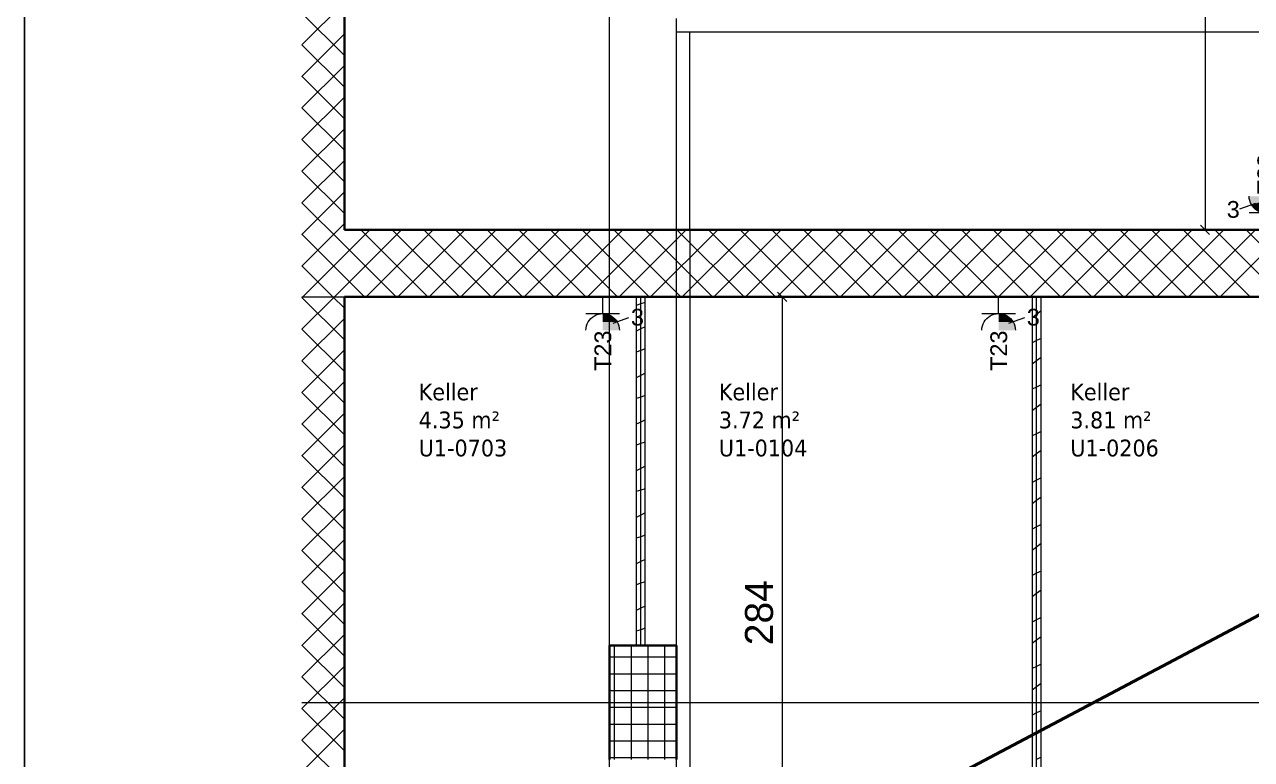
# Model space of a CAD drawing. Extents: x -1132 to 613, y -179 to 712.
# Drawn here: x -1132.4 to -1022.7, y 326.3 to 392 of the extents above; entities that cross this region are included whole.
import ezdxf
from ezdxf.lldxf.tags import DXFTag

# ---------------------------------------------------------------- set-up
doc = ezdxf.new("R2010")
doc.units = 0
doc.layers.get('0').update_dxf_attribs({"lineweight": 13})
for name, color, linetype, lineweight in [('A-AREA-____-IDEN', 7, 'Continuous', 5), ('A-FLOR-____-OVHD', 7, 'Strichpunkt - Fein', 9), ('A-WALL-____-MCUT', 7, 'Continuous', 35), ('A-WALL-____-PATT', 7, 'Continuous', 35), ('A-WALL-FNSH-MCUT', 7, 'Continuous', 35), ('S-COLS-____-MCUT', 7, 'Continuous', 35), ('S-COLS-____-OTLN', 7, 'Continuous', 9), ('S-GRID-____-OTLN', 7, 'Continuous', 5)]:
    doc.layers.add(name, color=color, linetype=linetype, lineweight=lineweight)
for name, color, linetype, lineweight, true_color in [('EL01_VVV_Mass', 7, 'Continuous', 13, 0xb2b200), ('EL01_WAN_Kraft', 1, 'Continuous', 13, 0xff0000), ('X_Geometrie', 3, 'Continuous', 50, 0x00ff00)]:
    doc.layers.add(name, color=color, linetype=linetype, lineweight=lineweight, true_color=true_color)
doc.styles.get("Standard").update_dxf_attribs({"font": 'arial.ttf'})
tags = doc.linetypes.add('_Rasterlinie_', pattern=[0.375, 0.2, -0.05, 0.075, -0.05]).pattern_tags.tags
tags[10:11] = [DXFTag(74, 4), DXFTag(75, 0), DXFTag(340, '0'), DXFTag(46, 1.0), DXFTag(50, 0.0), DXFTag(44, 0.0), DXFTag(45, 0.0)]
tags[8:9] = [DXFTag(74, 4), DXFTag(75, 0), DXFTag(340, '0'), DXFTag(46, 1.0), DXFTag(50, 0.0), DXFTag(44, 0.0), DXFTag(45, 0.0)]
tags[6:7] = [DXFTag(74, 4), DXFTag(75, 0), DXFTag(340, '0'), DXFTag(46, 1.0), DXFTag(50, 0.0), DXFTag(44, 0.0), DXFTag(45, 0.0)]
tags[4:5] = [DXFTag(74, 4), DXFTag(75, 0), DXFTag(340, '0'), DXFTag(46, 1.0), DXFTag(50, 0.0), DXFTag(44, 0.0), DXFTag(45, 0.0)]
tags = doc.linetypes.add('Strichpunkt - Fein', pattern=[0.2, 0.1, -0.05, 0, -0.05]).pattern_tags.tags
tags[10:11] = [DXFTag(74, 4), DXFTag(75, 0), DXFTag(340, '0'), DXFTag(46, 1.0), DXFTag(50, 0.0), DXFTag(44, 0.0), DXFTag(45, 0.0)]
tags[8:9] = [DXFTag(74, 4), DXFTag(75, 0), DXFTag(340, '0'), DXFTag(46, 1.0), DXFTag(50, 0.0), DXFTag(44, 0.0), DXFTag(45, 0.0)]
tags[6:7] = [DXFTag(74, 4), DXFTag(75, 0), DXFTag(340, '0'), DXFTag(46, 1.0), DXFTag(50, 0.0), DXFTag(44, 0.0), DXFTag(45, 0.0)]
tags[4:5] = [DXFTag(74, 4), DXFTag(75, 0), DXFTag(340, '0'), DXFTag(46, 1.0), DXFTag(50, 0.0), DXFTag(44, 0.0), DXFTag(45, 0.0)]

# ---------------------------------------------------------------- blocks, each defined once
blk = doc.blocks.new('Referenz-A0UNPDE96I', base_point=(-1115.89, -117.37))
at = {"layer": 'A-FLOR-____-OVHD', "color": 0, "linetype": 'Strichpunkt - Fein', "ltscale": 0.13}
for p, q in [((-1074.11, 57.13), (-1074.11, 392.58)), ((-1074.11, 298.88), (-1074.11, 392.58)), ((-1074.11, 391.38), (-970.51, 391.38)), ((-1072.91, 373.68), (-1072.91, 391.38)), ((-1072.91, 373.68), (-1072.91, -106.42))]:
    blk.add_line(p, q, dxfattribs=at)
at = {"layer": 'A-WALL-____-MCUT', "color": 0, "linetype": 'Continuous', "ltscale": 0.35}
for p, q in [((-1103.81, 373.68), (-1103.81, 498.95)), ((-970.51, 373.68), (-1103.81, 373.68)), ((-1103.81, 367.68), (-971.51, 367.68)), ((-1103.81, 298.88), (-1103.81, 367.68))]:
    blk.add_line(p, q, dxfattribs=at)
at = {"layer": 'A-WALL-____-MCUT', "color": 0, "linetype": 'Continuous', "lineweight": 9, "ltscale": 0.13}
for p, q in [((-1107.61, 367.68), (-1103.81, 367.68)), ((-1077.31, 336.48), (-1077.31, 367.68)), ((-1041.91, 323.68), (-1041.91, 367.68))]:
    blk.add_line(p, q, dxfattribs=at)
at = {"layer": 'A-WALL-____-PATT', "color": 0, "linetype": 'Continuous', "lineweight": 9, "ltscale": 0.13}
for p, q in [((-1107.61, 390.23), (-1103.81, 394.03)), ((-1103.81, 389.27), (-1107.61, 393.07)), ((-1107.61, 387.4), (-1103.81, 391.2)), ((-1103.81, 386.45), (-1107.61, 390.24)), ((-1107.61, 384.58), (-1103.81, 388.37)), ((-1103.81, 383.62), (-1107.61, 387.42)), ((-1107.61, 381.75), (-1103.81, 385.54)), ((-1103.81, 380.79), (-1107.61, 384.59)), ((-1107.61, 378.92), (-1103.81, 382.72)), ((-1103.81, 377.96), (-1107.61, 381.76)), ((-1107.61, 376.09), (-1103.81, 379.89)), ((-1103.81, 375.13), (-1107.61, 378.93)), ((-1107.61, 373.26), (-1103.81, 377.06)), ((-1103.81, 372.3), (-1107.61, 376.1)), ((-1107.61, 370.43), (-1103.81, 374.23)), ((-1103.81, 369.48), (-1107.61, 373.27)), ((-1103.81, 371.4), (-1101.54, 373.68)), ((-1103.81, 368.57), (-1098.71, 373.68)), ((-1096.36, 367.68), (-1102.36, 373.68)), ((-1101.88, 367.68), (-1095.88, 373.68)), ((-1093.53, 367.68), (-1099.53, 373.68)), ((-1099.05, 367.68), (-1093.05, 373.68)), ((-1090.7, 367.68), (-1096.7, 373.68)), ((-1096.23, 367.68), (-1090.23, 373.68)), ((-1087.88, 367.68), (-1093.88, 373.68)), ((-1093.4, 367.68), (-1087.4, 373.68)), ((-1085.05, 367.68), (-1091.05, 373.68)), ((-1090.57, 367.68), (-1084.57, 373.68)), ((-1082.22, 367.68), (-1088.22, 373.68)), ((-1087.74, 367.68), (-1081.74, 373.68)), ((-1079.39, 367.68), (-1085.39, 373.68)), ((-1084.91, 367.68), (-1078.91, 373.68)), ((-1076.56, 367.68), (-1082.56, 373.68)), ((-1082.08, 367.68), (-1076.08, 373.68)), ((-1073.73, 367.68), (-1079.73, 373.68)), ((-1079.25, 367.68), (-1073.25, 373.68)), ((-1070.9, 367.68), (-1076.9, 373.68)), ((-1076.43, 367.68), (-1070.43, 373.68)), ((-1068.08, 367.68), (-1074.08, 373.68)), ((-1073.6, 367.68), (-1067.6, 373.68)), ((-1065.25, 367.68), (-1071.25, 373.68)), ((-1070.77, 367.68), (-1064.77, 373.68)), ((-1062.42, 367.68), (-1068.42, 373.68)), ((-1067.94, 367.68), (-1061.94, 373.68)), ((-1059.59, 367.68), (-1065.59, 373.68)), ((-1065.11, 367.68), (-1059.11, 373.68)), ((-1056.76, 367.68), (-1062.76, 373.68)), ((-1062.28, 367.68), (-1056.28, 373.68)), ((-1053.93, 367.68), (-1059.93, 373.68)), ((-1059.46, 367.68), (-1053.46, 373.68)), ((-1051.11, 367.68), (-1057.11, 373.68)), ((-1056.63, 367.68), (-1050.63, 373.68)), ((-1048.28, 367.68), (-1054.28, 373.68)), ((-1053.8, 367.68), (-1047.8, 373.68)), ((-1045.45, 367.68), (-1051.45, 373.68)), ((-1050.97, 367.68), (-1044.97, 373.68)), ((-1042.62, 367.68), (-1048.62, 373.68)), ((-1048.14, 367.68), (-1042.14, 373.68)), ((-1039.79, 367.68), (-1045.79, 373.68)), ((-1045.31, 367.68), (-1039.31, 373.68)), ((-1036.96, 367.68), (-1042.96, 373.68)), ((-1042.49, 367.68), (-1036.49, 373.68)), ((-1034.14, 367.68), (-1040.14, 373.68)), ((-1039.66, 367.68), (-1033.66, 373.68)), ((-1031.31, 367.68), (-1037.31, 373.68)), ((-1036.83, 367.68), (-1030.83, 373.68)), ((-1028.48, 367.68), (-1034.48, 373.68)), ((-1034, 367.68), (-1028, 373.68)), ((-1025.65, 367.68), (-1031.65, 373.68)), ((-1031.17, 367.68), (-1025.17, 373.68)), ((-1022.82, 367.68), (-1028.82, 373.68)), ((-1028.34, 367.68), (-1022.34, 373.68)), ((-1019.99, 367.68), (-1025.99, 373.68)), ((-1025.51, 367.68), (-1019.51, 373.68)), ((-1017.16, 367.68), (-1023.16, 373.68)), ((-1099.19, 367.68), (-1103.81, 372.3)), ((-1107.54, 367.68), (-1103.81, 371.4)), ((-1104.85, 367.68), (-1107.61, 370.44)), ((-1102.02, 367.68), (-1103.81, 369.48)), ((-1107.61, 367.61), (-1107.54, 367.68)), ((-1107.61, 364.78), (-1104.71, 367.68)), ((-1103.81, 363.82), (-1107.61, 367.62)), ((-1103.81, 366.65), (-1104.85, 367.68)), ((-1104.71, 367.68), (-1103.81, 368.57)), ((-1077.31, 367.04), (-1077.71, 366.9)), ((-1076.91, 367.17), (-1077.31, 367.04)), ((-1107.61, 361.95), (-1103.81, 365.75)), ((-1041.91, 366.11), (-1042.31, 365.81)), ((-1041.51, 366.41), (-1041.91, 366.11)), ((-1103.81, 360.99), (-1107.61, 364.79)), ((-1077.31, 364.8), (-1077.71, 364.6)), ((-1076.91, 365), (-1077.31, 364.8)), ((-1041.91, 363.76), (-1042.31, 363.56)), ((-1041.51, 363.96), (-1041.91, 363.76)), ((-1107.61, 359.12), (-1103.81, 362.92)), ((-1077.31, 362.87), (-1077.71, 362.74)), ((-1076.91, 363.01), (-1077.31, 362.87)), ((-1041.51, 362.25), (-1041.91, 361.95)), ((-1103.81, 358.16), (-1107.61, 361.96)), ((-1041.91, 361.95), (-1042.31, 361.65)), ((-1107.61, 356.29), (-1103.81, 360.09)), ((-1077.31, 360.64), (-1077.71, 360.44)), ((-1076.91, 360.84), (-1077.31, 360.64)), ((-1103.81, 355.33), (-1107.61, 359.13)), ((-1076.91, 358.84), (-1077.31, 358.71)), ((-1041.91, 359.6), (-1042.31, 359.4)), ((-1041.51, 359.8), (-1041.91, 359.6)), ((-1077.31, 358.71), (-1077.71, 358.58)), ((-1041.91, 357.78), (-1042.31, 357.48)), ((-1041.51, 358.08), (-1041.91, 357.78)), ((-1107.61, 353.46), (-1103.81, 357.26)), ((-1076.91, 356.67), (-1077.31, 356.47)), ((-1103.81, 352.5), (-1107.61, 356.3)), ((-1077.31, 356.47), (-1077.71, 356.27)), ((-1041.51, 355.63), (-1041.91, 355.43)), ((-1107.61, 350.63), (-1103.81, 354.43)), ((-1077.31, 354.54), (-1077.71, 354.41)), ((-1076.91, 354.68), (-1077.31, 354.54)), ((-1041.91, 355.43), (-1042.31, 355.23)), ((-1103.81, 349.68), (-1107.61, 353.47)), ((-1041.91, 353.62), (-1042.31, 353.32)), ((-1041.51, 353.92), (-1041.91, 353.62)), ((-1077.31, 352.31), (-1077.71, 352.11)), ((-1076.91, 352.51), (-1077.31, 352.31)), ((-1107.61, 347.81), (-1103.81, 351.6)), ((-1041.91, 351.27), (-1042.31, 351.07)), ((-1041.51, 351.47), (-1041.91, 351.27)), ((-1103.81, 346.85), (-1107.61, 350.65)), ((-1077.31, 350.38), (-1077.71, 350.25)), ((-1076.91, 350.51), (-1077.31, 350.38)), ((-1041.91, 349.45), (-1042.31, 349.15)), ((-1041.51, 349.75), (-1041.91, 349.45)), ((-1107.61, 344.98), (-1103.81, 348.78)), ((-1103.81, 344.02), (-1107.61, 347.82)), ((-1077.31, 348.14), (-1077.71, 347.94)), ((-1076.91, 348.34), (-1077.31, 348.14)), ((-1041.91, 347.1), (-1042.31, 346.9)), ((-1041.51, 347.3), (-1041.91, 347.1)), ((-1107.61, 342.15), (-1103.81, 345.95)), ((-1077.31, 346.21), (-1077.71, 346.08)), ((-1076.91, 346.35), (-1077.31, 346.21)), ((-1103.81, 341.19), (-1107.61, 344.99)), ((-1041.91, 345.29), (-1042.31, 344.99)), ((-1041.51, 345.59), (-1041.91, 345.29)), ((-1077.31, 343.98), (-1077.71, 343.78)), ((-1076.91, 344.18), (-1077.31, 343.98)), ((-1107.61, 339.32), (-1103.81, 343.12)), ((-1041.91, 342.94), (-1042.31, 342.74)), ((-1041.51, 343.14), (-1041.91, 342.94)), ((-1103.81, 338.36), (-1107.61, 342.16)), ((-1077.31, 342.05), (-1077.71, 341.92)), ((-1076.91, 342.18), (-1077.31, 342.05)), ((-1041.51, 341.42), (-1041.91, 341.12)), ((-1107.61, 336.49), (-1103.81, 340.29)), ((-1041.91, 341.12), (-1042.31, 340.82)), ((-1103.81, 335.53), (-1107.61, 339.33)), ((-1077.31, 339.81), (-1077.71, 339.61)), ((-1076.91, 340.01), (-1077.31, 339.81)), ((-1076.91, 338.02), (-1077.31, 337.89)), ((-1041.91, 338.77), (-1042.31, 338.57)), ((-1041.51, 338.97), (-1041.91, 338.77)), ((-1107.61, 333.66), (-1103.81, 337.46)), ((-1077.31, 337.89), (-1077.71, 337.75)), ((-1041.91, 336.96), (-1042.31, 336.66)), ((-1041.51, 337.26), (-1041.91, 336.96)), ((-1103.81, 332.71), (-1107.61, 336.5)), ((-1041.51, 334.81), (-1041.91, 334.61)), ((-1107.61, 330.84), (-1103.81, 334.63)), ((-1103.81, 329.88), (-1107.61, 333.67)), ((-1041.91, 334.61), (-1042.31, 334.41)), ((-1041.91, 332.79), (-1042.31, 332.49)), ((-1041.51, 333.09), (-1041.91, 332.79)), ((-1107.61, 328.01), (-1103.81, 331.8)), ((-1103.81, 327.05), (-1107.61, 330.85)), ((-1041.91, 330.44), (-1042.31, 330.24)), ((-1041.51, 330.64), (-1041.91, 330.44)), ((-1107.61, 325.18), (-1103.81, 328.98)), ((-1041.91, 328.63), (-1042.31, 328.33)), ((-1041.51, 328.93), (-1041.91, 328.63)), ((-1103.81, 324.22), (-1107.61, 328.02)), ((-1041.51, 326.48), (-1041.91, 326.28))]:
    blk.add_line(p, q, dxfattribs=at)
at = {"layer": 'A-WALL-FNSH-MCUT', "color": 0, "linetype": 'Continuous', "lineweight": 9, "ltscale": 0.13}
for p, q in [((-1077.71, 367.68), (-1077.71, 336.48)), ((-1076.91, 336.48), (-1076.91, 367.68)), ((-1042.31, 367.68), (-1042.31, 323.68)), ((-1041.51, 323.68), (-1041.51, 367.68)), ((-1077.71, 336.48), (-1076.91, 336.48))]:
    blk.add_line(p, q, dxfattribs=at)
at = {"layer": 'S-COLS-____-MCUT', "color": 0, "linetype": 'Continuous', "ltscale": 0.35}
for p, q in [((-1074.11, 336.48), (-1080.11, 336.48)), ((-1080.11, 336.48), (-1080.11, 326.28)), ((-1074.11, 326.28), (-1074.11, 336.48))]:
    blk.add_line(p, q, dxfattribs=at)
at = {"layer": 'S-COLS-____-OTLN', "color": 0, "linetype": 'Continuous', "ltscale": 0.13}
for p, q in [((-1079.65, 326.28), (-1079.65, 336.48)), ((-1078.15, 326.28), (-1078.15, 336.48)), ((-1076.65, 326.28), (-1076.65, 336.48)), ((-1075.15, 326.28), (-1075.15, 336.48)), ((-1080.11, 335.45), (-1074.11, 335.45)), ((-1080.11, 333.95), (-1074.11, 333.95)), ((-1080.11, 332.45), (-1074.11, 332.45)), ((-1080.11, 330.95), (-1074.11, 330.95)), ((-1080.11, 329.45), (-1074.11, 329.45)), ((-1080.11, 327.95), (-1074.11, 327.95)), ((-1080.11, 326.45), (-1074.11, 326.45))]:
    blk.add_line(p, q, dxfattribs=at)
at = {"layer": 'S-GRID-____-OTLN', "color": 0, "linetype": '_Rasterlinie_', "ltscale": 0.13}
for p, q in [((-1080.11, -113.6), (-1080.11, 631.48)), ((-1107.61, 331.38), (119.38, 331.38))]:
    blk.add_line(p, q, dxfattribs=at)
at = {"layer": 'X_Geometrie', "color": 0, "linetype": 'Continuous', "ltscale": 0.5}
blk.add_line((-1098.75, 298.6), (-969.47, 367.04), dxfattribs=at)
at = {"layer": 'A-AREA-____-IDEN', "color": 0, "linetype": 'Continuous', "ltscale": 0.13, "char_height": 1.5, "attachment_point": 1}
for s, insert in [('{\\W0.9;\\fVerdana;Keller}', (-1097.17, 359.92)), ('{\\W0.9;\\fVerdana;Keller}', (-1070.33, 359.92)), ('{\\W0.9;\\fVerdana;Keller}', (-1038.9, 359.92)), ('{\\W0.9;\\fVerdana;4.35 m²}', (-1097.17, 357.41)), ('{\\W0.9;\\fVerdana;3.72 m²}', (-1070.33, 357.41)), ('{\\W0.9;\\fVerdana;3.81 m²}', (-1038.9, 357.41)), ('{\\W0.9;\\fVerdana;U1-0703}', (-1097.17, 354.9)), ('{\\W0.9;\\fVerdana;U1-0104}', (-1070.33, 354.9)), ('{\\W0.9;\\fVerdana;U1-0206}', (-1038.9, 354.9))]:
    blk.add_mtext(s, dxfattribs=dict(at, insert=insert))
blk = doc.blocks.new('Steckdose T23_ AP_ 3-fach-A0UNPE016I', base_point=(-1046.81, 361.05))
at = {"color": 0, "lineweight": -2}
for p, q in [((-1045.31, 366.18), (-1045.31, 367.68)), ((-1046.81, 366.18), (-1043.81, 366.18)), ((-1046.7, 365.25), (-1046.61, 365.43)), ((-1046.61, 365.43), (-1046.5, 365.59)), ((-1046.5, 365.59), (-1046.37, 365.74)), ((-1046.37, 365.74), (-1046.23, 365.87)), ((-1046.23, 365.87), (-1046.06, 365.98)), ((-1046.06, 365.98), (-1045.89, 366.06)), ((-1045.89, 366.06), (-1045.7, 366.13)), ((-1045.7, 366.13), (-1045.51, 366.17)), ((-1045.51, 366.17), (-1045.31, 366.18)), ((-1045.31, 366.18), (-1045.12, 366.17)), ((-1045.12, 366.17), (-1044.92, 366.13)), ((-1044.92, 366.13), (-1044.74, 366.06)), ((-1044.74, 366.06), (-1044.56, 365.98)), ((-1044.56, 365.98), (-1044.4, 365.87)), ((-1044.4, 365.87), (-1044.25, 365.74)), ((-1044.39, 365.32), (-1042.97, 365.83)), ((-1044.25, 365.74), (-1044.12, 365.59)), ((-1044.12, 365.59), (-1044.01, 365.43)), ((-1044.01, 365.43), (-1043.93, 365.25)), ((-1046.81, 364.68), (-1046.8, 364.87)), ((-1046.8, 364.87), (-1046.76, 365.07)), ((-1046.76, 365.07), (-1046.7, 365.25)), ((-1043.93, 365.25), (-1043.86, 365.07)), ((-1043.86, 365.07), (-1043.83, 364.87)), ((-1043.83, 364.87), (-1043.81, 364.68))]:
    blk.add_line(p, q, dxfattribs=at)
for points in [[(-1045.31, 366.13), (-1044.92, 366.13), (-1045.31, 366.18)], [(-1045.31, 365.98), (-1044.56, 365.98), (-1045.31, 366.13)], [(-1044.56, 365.98), (-1045.31, 366.13), (-1044.92, 366.13)], [(-1045.31, 365.74), (-1044.25, 365.74), (-1045.31, 365.98)], [(-1044.25, 365.74), (-1045.31, 365.98), (-1044.56, 365.98)], [(-1045.31, 365.43), (-1044.01, 365.43), (-1045.31, 365.74)], [(-1044.01, 365.43), (-1045.31, 365.74), (-1044.25, 365.74)], [(-1045.31, 365.07), (-1043.86, 365.07), (-1045.31, 365.43)], [(-1043.86, 365.07), (-1045.31, 365.43), (-1044.01, 365.43)], [(-1045.31, 364.68), (-1043.81, 364.68), (-1045.31, 365.07)], [(-1043.81, 364.68), (-1045.31, 365.07), (-1043.86, 365.07)]]:
    blk.add_solid(points, dxfattribs=at)
at = {"color": 0, "lineweight": -2, "insert": (-1042.79, 366.61), "char_height": 1.5, "attachment_point": 1}
blk.add_mtext('{\\fArial;3}', dxfattribs=at)
at = {"color": 0, "lineweight": -2, "insert": (-1046.05, 361.05), "char_height": 1.5, "attachment_point": 1, "rotation": 90}
blk.add_mtext('{\\fArial;T23}', dxfattribs=at)
blk = doc.blocks.new('Maß-A0UNPET76I', base_point=(-1103.81, 310.46))
at = {"color": 0, "lineweight": -2}
for p, q in [((-1063.65, 367.68), (-1103.81, 367.68)), ((-1065.07, 368.09), (-1064.24, 367.26)), ((-1064.65, 310.88), (-1064.65, 367.68)), ((-1065.65, 310.88), (-1057.84, 310.88)), ((-1065.07, 311.29), (-1064.24, 310.46))]:
    blk.add_line(p, q, dxfattribs=at)
at = {"color": 0, "lineweight": -2, "insert": (-1067.99, 336.5), "char_height": 2.5, "attachment_point": 1, "rotation": 90}
blk.add_mtext('{\\fArial;284}', dxfattribs=at)
blk = doc.blocks.new('Maß-A0UNPF716I', base_point=(-1030.19, 373.26))
at = {"color": 0, "lineweight": -2}
for p, q in [((-1027.85, 427.08), (-1015.46, 427.08)), ((-1026.44, 426.66), (-1027.27, 427.49)), ((-1026.85, 427.08), (-1026.85, 373.68)), ((-1027.85, 373.68), (-970.51, 373.68)), ((-1026.44, 373.26), (-1027.27, 374.09))]:
    blk.add_line(p, q, dxfattribs=at)
at = {"color": 0, "lineweight": -2, "insert": (-1030.19, 397.59), "char_height": 2.5, "attachment_point": 1, "rotation": 90}
blk.add_mtext('{\\fArial;267}', dxfattribs=at)
blk = doc.blocks.new('Steckdose T23_ AP_ 3-fach-A0UNPFER6I', base_point=(-1024.91, 373.68))
at = {"color": 0, "lineweight": -2}
for p, q in [((-1022.9, 376.48), (-1022.91, 376.68)), ((-1022.86, 376.29), (-1022.9, 376.48)), ((-1019.93, 376.48), (-1019.96, 376.29)), ((-1019.91, 376.68), (-1019.93, 376.48)), ((-1022.34, 376.03), (-1023.76, 375.52)), ((-1022.8, 376.1), (-1022.86, 376.29)), ((-1022.71, 375.93), (-1022.8, 376.1)), ((-1022.6, 375.77), (-1022.71, 375.93)), ((-1022.47, 375.62), (-1022.6, 375.77)), ((-1022.33, 375.49), (-1022.47, 375.62)), ((-1022.16, 375.38), (-1022.33, 375.49)), ((-1021.99, 375.29), (-1022.16, 375.38)), ((-1021.8, 375.23), (-1021.99, 375.29)), ((-1020.84, 375.29), (-1021.02, 375.23)), ((-1020.66, 375.38), (-1020.84, 375.29)), ((-1020.5, 375.49), (-1020.66, 375.38)), ((-1020.35, 375.62), (-1020.5, 375.49)), ((-1020.22, 375.77), (-1020.35, 375.62)), ((-1020.11, 375.93), (-1020.22, 375.77)), ((-1020.03, 376.1), (-1020.11, 375.93)), ((-1019.96, 376.29), (-1020.03, 376.1)), ((-1019.91, 375.18), (-1022.91, 375.18)), ((-1021.61, 375.19), (-1021.8, 375.23)), ((-1021.41, 375.18), (-1021.61, 375.19)), ((-1021.22, 375.19), (-1021.41, 375.18)), ((-1021.41, 375.18), (-1021.41, 373.68)), ((-1021.02, 375.23), (-1021.22, 375.19))]:
    blk.add_line(p, q, dxfattribs=at)
for points in [[(-1022.86, 376.29), (-1021.41, 376.68), (-1022.91, 376.68)], [(-1021.41, 376.29), (-1022.86, 376.29), (-1021.41, 376.68)], [(-1022.71, 375.93), (-1021.41, 376.29), (-1022.86, 376.29)], [(-1021.41, 375.93), (-1022.71, 375.93), (-1021.41, 376.29)], [(-1022.47, 375.62), (-1021.41, 375.93), (-1022.71, 375.93)], [(-1021.41, 375.62), (-1022.47, 375.62), (-1021.41, 375.93)], [(-1022.16, 375.38), (-1021.41, 375.62), (-1022.47, 375.62)], [(-1021.41, 375.38), (-1022.16, 375.38), (-1021.41, 375.62)], [(-1021.8, 375.23), (-1021.41, 375.38), (-1022.16, 375.38)], [(-1021.41, 375.23), (-1021.8, 375.23), (-1021.41, 375.38)], [(-1021.41, 375.18), (-1021.41, 375.23), (-1021.8, 375.23)]]:
    blk.add_solid(points, dxfattribs=at)
at = {"color": 0, "lineweight": -2, "insert": (-1022.17, 376.85), "char_height": 1.5, "attachment_point": 1, "rotation": 90}
blk.add_mtext('{\\fArial;T23}', dxfattribs=at)
at = {"color": 0, "lineweight": -2, "insert": (-1024.91, 376.25), "char_height": 1.5, "attachment_point": 1}
blk.add_mtext('{\\fArial;3}', dxfattribs=at)
blk = doc.blocks.new('Steckdose T23_ AP_ 3-fach-A0UNPFRJ6I', base_point=(-1082.21, 361.05))
at = {"color": 0, "lineweight": -2}
for p, q in [((-1080.71, 366.18), (-1080.71, 367.68)), ((-1082.21, 366.18), (-1079.21, 366.18)), ((-1082.1, 365.25), (-1082.01, 365.43)), ((-1082.01, 365.43), (-1081.9, 365.59)), ((-1081.9, 365.59), (-1081.77, 365.74)), ((-1081.77, 365.74), (-1081.63, 365.87)), ((-1081.63, 365.87), (-1081.46, 365.98)), ((-1081.46, 365.98), (-1081.29, 366.06)), ((-1081.29, 366.06), (-1081.1, 366.13)), ((-1081.1, 366.13), (-1080.91, 366.17)), ((-1080.91, 366.17), (-1080.71, 366.18)), ((-1080.71, 366.18), (-1080.52, 366.17)), ((-1080.52, 366.17), (-1080.32, 366.13)), ((-1080.32, 366.13), (-1080.14, 366.06)), ((-1080.14, 366.06), (-1079.96, 365.98)), ((-1079.96, 365.98), (-1079.8, 365.87)), ((-1079.8, 365.87), (-1079.65, 365.74)), ((-1079.79, 365.32), (-1078.37, 365.83)), ((-1079.65, 365.74), (-1079.52, 365.59)), ((-1079.52, 365.59), (-1079.41, 365.43)), ((-1079.41, 365.43), (-1079.33, 365.25)), ((-1082.21, 364.68), (-1082.2, 364.87)), ((-1082.2, 364.87), (-1082.16, 365.07)), ((-1082.16, 365.07), (-1082.1, 365.25)), ((-1079.33, 365.25), (-1079.26, 365.07)), ((-1079.26, 365.07), (-1079.23, 364.87)), ((-1079.23, 364.87), (-1079.21, 364.68))]:
    blk.add_line(p, q, dxfattribs=at)
for points in [[(-1080.71, 366.13), (-1080.32, 366.13), (-1080.71, 366.18)], [(-1080.71, 365.98), (-1079.96, 365.98), (-1080.71, 366.13)], [(-1079.96, 365.98), (-1080.71, 366.13), (-1080.32, 366.13)], [(-1080.71, 365.74), (-1079.65, 365.74), (-1080.71, 365.98)], [(-1079.65, 365.74), (-1080.71, 365.98), (-1079.96, 365.98)], [(-1080.71, 365.43), (-1079.41, 365.43), (-1080.71, 365.74)], [(-1079.41, 365.43), (-1080.71, 365.74), (-1079.65, 365.74)], [(-1080.71, 365.07), (-1079.26, 365.07), (-1080.71, 365.43)], [(-1079.26, 365.07), (-1080.71, 365.43), (-1079.41, 365.43)], [(-1080.71, 364.68), (-1079.21, 364.68), (-1080.71, 365.07)], [(-1079.21, 364.68), (-1080.71, 365.07), (-1079.26, 365.07)]]:
    blk.add_solid(points, dxfattribs=at)
at = {"color": 0, "lineweight": -2, "insert": (-1078.19, 366.61), "char_height": 1.5, "attachment_point": 1}
blk.add_mtext('{\\fArial;3}', dxfattribs=at)
at = {"color": 0, "lineweight": -2, "insert": (-1081.45, 361.05), "char_height": 1.5, "attachment_point": 1, "rotation": 90}
blk.add_mtext('{\\fArial;T23}', dxfattribs=at)

msp = doc.modelspace()

# ---------------------------------------------------------------- linework, layer by layer
at = {"color": 0, "linetype": 'ByBlock', "lineweight": -2, "ltscale": 0.13}
msp.add_line((-1132.42, 706.53), (-1132.42, -174.47), dxfattribs=at)

# ---------------------------------------------------------------- block references
at = {"color": 9, "lineweight": 25, "ltscale": 0.25, "true_color": 0xc0c0c0}
msp.add_blockref('Referenz-A0UNPDE96I', (-1115.89, -117.37), dxfattribs=at)
at = {"layer": 'EL01_VVV_Mass', "linetype": 'Continuous', "ltscale": 0.13}
for name, p in [('Maß-A0UNPF716I', (-1030.19, 373.26)), ('Maß-A0UNPET76I', (-1103.81, 310.46))]:
    msp.add_blockref(name, p, dxfattribs=at)
at = {"layer": 'EL01_WAN_Kraft', "color": 1, "linetype": 'Continuous', "ltscale": 0.13, "true_color": 0xff0000}
for name, p in [('Steckdose T23_ AP_ 3-fach-A0UNPFER6I', (-1024.91, 373.68)), ('Steckdose T23_ AP_ 3-fach-A0UNPFRJ6I', (-1082.21, 361.05)), ('Steckdose T23_ AP_ 3-fach-A0UNPE016I', (-1046.81, 361.05))]:
    msp.add_blockref(name, p, dxfattribs=at)

doc.saveas('drawing.dxf')
